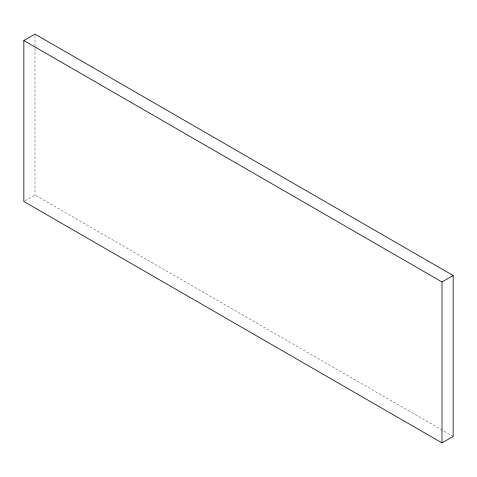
<?xml version="1.0" encoding="UTF-8"?>
<svg xmlns="http://www.w3.org/2000/svg" width="477" height="477" viewBox="0 0 477 477"><rect width="100%" height="100%" fill="white"/><g stroke="black" fill="none" stroke-linecap="round" stroke-linejoin="round"><path stroke-width="0.36" stroke-dasharray="2.38 1.79" d="M25.09 200.769L35 195.045L453.15 436.461M35 35.59L35 195.045"/><path stroke-width="0.72" d="M23.85 40.539L35 34.1L453.15 275.515L453.15 436.461L442 442.9L23.85 201.485L23.85 40.539L442 281.955L453.15 275.515M442 281.955L442 442.9"/></g></svg>
